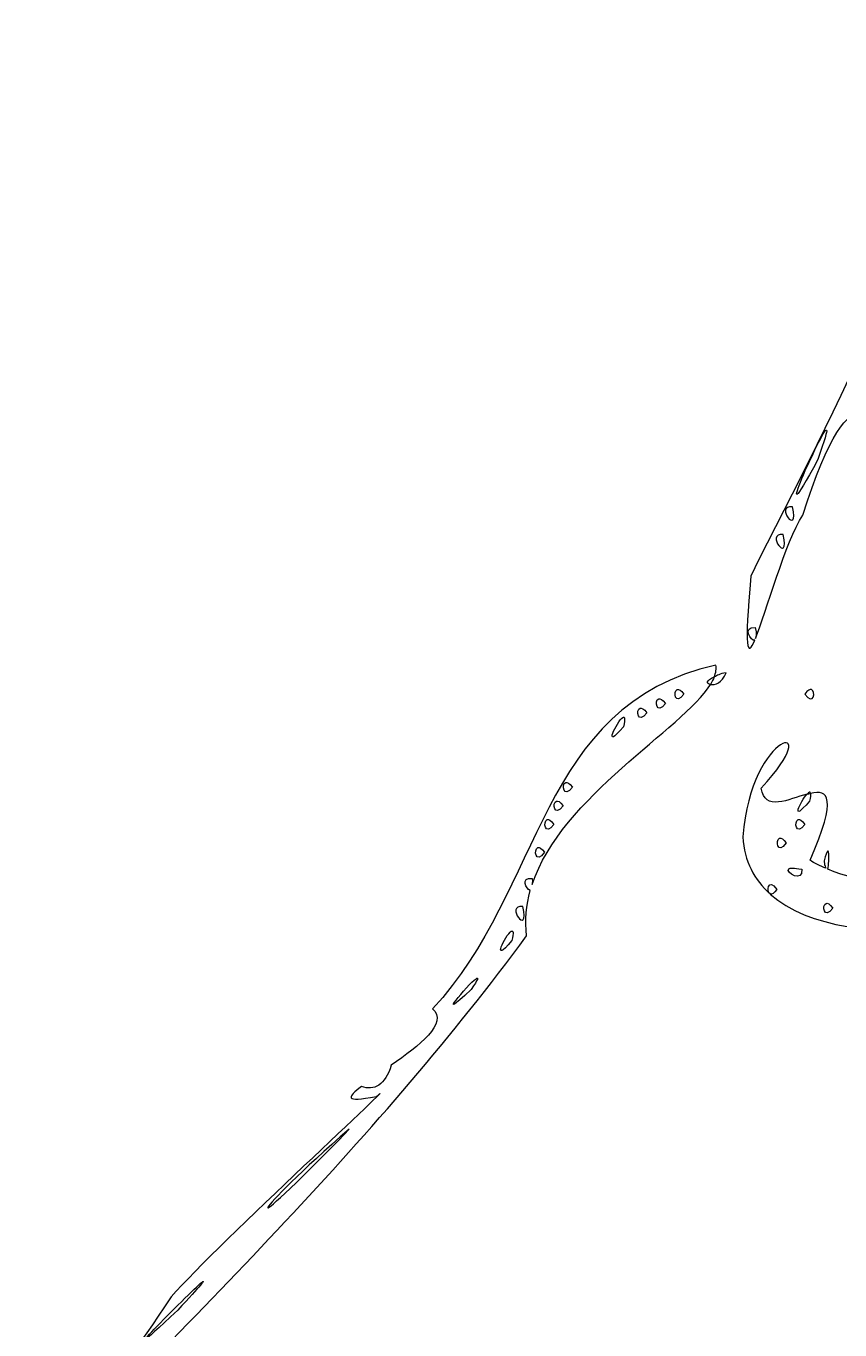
# Model space of a CAD drawing. Extents: x 2 to 648, y -12 to 512.
# Drawn here: x 1.7 to 118.4, y 121.5 to 308.5 of the extents above; entities that cross this region are included whole.
import ezdxf

# ---------------------------------------------------------------- set-up
doc = ezdxf.new("R2010")
doc.units = 0
doc.layers.add('Image', color=7, linetype='CONTINUOUS')

msp = doc.modelspace()

# ---------------------------------------------------------------- linework, layer by layer
at = {"layer": 'Image', "color": 7}
for points in [[(116.45312, 250.54425)], [(111.55469, 239.55597)], [(110.22266, 235.5558)], [(100.34375, 215.14776)], [(100.587885, 216.85089)], [(95.041016, 213.33917)], [(114.29102, 213.33917)], [(92.375, 212.00519)], [(89.708984, 210.67315)], [(87.228516, 209.33117)], [(79.041016, 200.00492)], [(113.6543, 198.33917)], [(77.708984, 197.33917)], [(76.375, 194.67315)], [(112.375, 194.67315)], [(109.70898, 192.0051)], [(75.041016, 190.67306)], [(111.02539, 187.60062)], [(72.888672, 182.22196)], [(116.375, 182.67315)], [(71.228516, 178.66528)], [(66.195282, 171.86841)], [(48, 150.27667)], [(26.894531, 128.34693)]]:
    msp.add_lwpolyline(points, close=True, dxfattribs=at)
for points in [[(132.03711, 308.48761), (132.6836, 279.03763), (117.99248, 254.78879), (105.58203, 229.6087)], [(113.04882, 238.34308), (120.39369, 261.30686), (124.44993, 254.40787), (123.83593, 233.13604)], [(115.19727, 246.33331), (107.85129, 232.69981), (116.05206, 251.26373), (116.45312, 250.54425)], [(116.45312, 250.54425), (116.54572, 250.37821), (116.22194, 249.18601), (115.19727, 246.33331)], [(111.55469, 239.55597), (112.55897, 235.02977), (108.86711, 239.87703), (111.55469, 239.55597)], [(106.25976, 220.64776), (107.78016, 224.3498), (110.50911, 234.54301), (113.04882, 238.34308)], [(110.22266, 235.5558), (111.22694, 231.0296), (107.53508, 235.87686), (110.22266, 235.5558)], [(105.58203, 229.6087), (104.65217, 218.98539), (105.07426, 217.88157), (106.16016, 220.40362)], [(106.16016, 220.40362), (105.60113, 220.17899), (104.31352, 222.45005), (106.22266, 222.22198)], [(106.22266, 222.22198), (106.43478, 221.26599), (106.3625, 220.90446), (106.25976, 220.64776)], [(100.58789, 216.85089), (74.897173, 210.96391), (76.010604, 184.76133), (59.966797, 167.54425)], [(99.806636, 214.05206), (99.149133, 214.15026), (99.186683, 214.60558), (100.343745, 215.14776)], [(99.806641, 214.05206), (100.46427, 213.95386), (101.46748, 214.23756), (102.03516, 215.74151)], [(100.34375, 215.14776), (100.20923, 214.79309), (100.04289, 214.43028), (99.806641, 214.05206)], [(100.343745, 215.14776), (100.570405, 215.7454), (100.693395, 216.3206), (100.587885, 216.85089)], [(102.03516, 215.74151), (101.10684, 215.58489), (100.79494, 215.35918), (100.34375, 215.14776)], [(74.244136, 185.35675), (78.390015, 198.03024), (95.838371, 207.69929), (99.806636, 214.05206)], [(96, 212.66729), (94.72257, 210.87378), (94.402283, 213.11495), (95.041016, 213.33917)], [(95.041016, 213.33917), (95.253906, 213.41387), (95.57417, 213.26517), (96, 212.66729)], [(114.29102, 213.33917), (114.07811, 213.41387), (113.75981, 213.26517), (113.33398, 212.66729)], [(113.33398, 212.66729), (114.61143, 210.87378), (114.92953, 213.11495), (114.29102, 213.33917)], [(93.333984, 211.33331), (92.056536, 209.5396), (91.736283, 211.78097), (92.375, 212.00519)], [(92.375, 212.00519), (92.587913, 212.07989), (92.908188, 211.93119), (93.333984, 211.33331)], [(87.228516, 209.33117), (87.501696, 209.49453), (87.620337, 209.20316), (87.333984, 207.99914)], [(90.666016, 209.99933), (89.388567, 208.20559), (89.07027, 210.44894), (89.708984, 210.67315)], [(89.708984, 210.67315), (89.921896, 210.74785), (90.240192, 210.59725), (90.666016, 209.99933)], [(107.0723, 199.19269), (116.86384, 209.643), (105.54969, 207.67939), (104.44925, 192.21417)], [(87.333984, 207.99914), (84.195904, 204.26323), (86.408913, 208.84108), (87.228516, 209.33117)], [(80, 199.33304), (78.722531, 197.53933), (78.402278, 199.7807), (79.041016, 200.00492)], [(79.041016, 200.00492), (79.253907, 200.07992), (79.574183, 199.93092), (80, 199.33304)], [(113.65433, 198.33917), (111.03242, 197.61503), (107.53971, 195.79368), (107.0723, 199.19269)], [(114.00003, 197.33331), (111.106, 193.88806), (112.73614, 197.36991), (113.65433, 198.33917)], [(114.14844, 198.44073), (114.11874, 198.78182), (113.90762, 198.60658), (113.6543, 198.33917)], [(113.6543, 198.33917), (113.82587, 198.38657), (113.98557, 198.40457), (114.14844, 198.44073)], [(114.14847, 198.44073), (114.16677, 198.23064), (114.13467, 197.89946), (114.00003, 197.33331)], [(114.11327, 188.84112), (118.04468, 198.02828), (116.6715, 199.00047), (114.14847, 198.44073)], [(78.666016, 196.66729), (77.388585, 194.87378), (77.070272, 197.11495), (77.708984, 197.33917)], [(77.708984, 197.33917), (77.921895, 197.41387), (78.240186, 197.26517), (78.666016, 196.66729)], [(154.28515, 197.68292), (147.82831, 183.69854), (125.89143, 183.51559), (116.61718, 187.56769)], [(77.333984, 193.99933), (76.056556, 192.20559), (75.736286, 194.44894), (76.375, 194.67315)], [(76.375, 194.67315), (76.587912, 194.74785), (76.908182, 194.59725), (77.333984, 193.99933)], [(113.33398, 193.99933), (112.05673, 192.2056), (111.73627, 194.44894), (112.375, 194.67315)], [(112.375, 194.67315), (112.58791, 194.74785), (112.90816, 194.59725), (113.33398, 193.99933)], [(75.041016, 190.67306), (75.253907, 190.74776), (75.574176, 190.59716), (76, 189.99924)], [(104.44925, 192.21417), (104.61318, 188.68267), (106.11926, 186.05273), (108.36526, 184.01495)], [(110.66602, 191.33322), (109.38853, 189.5395), (109.07046, 191.78088), (109.70898, 192.0051)], [(109.70898, 192.0051), (109.9219, 192.0798), (110.2402, 191.9311), (110.66602, 191.33322)], [(116.61718, 187.56769), (116.8802, 188.72927), (116.91547, 192.05975), (116.10546, 188.77862)], [(76, 189.99924), (74.72255, 188.2055), (74.40228, 190.44885), (75.041016, 190.67306)], [(112.88867, 187.55572), (113.12944, 185.54003), (110.46413, 187.11239), (111.02539, 187.60062)], [(111.02539, 187.60062), (111.21248, 187.76351), (111.75712, 187.80635), (112.88867, 187.55572)], [(116.36327, 187.69659), (115.56101, 188.06479), (114.68793, 188.41329), (114.11327, 188.84112)], [(116.10546, 188.77862), (116.19386, 187.87991), (116.27786, 187.91824), (116.36327, 187.69659)], [(73.955078, 184.49151), (73.352965, 184.73517), (72.517728, 186.42566), (74.222656, 186.22198)], [(74.222656, 186.22198), (74.339249, 185.69652), (74.236826, 185.6523), (74.244136, 185.35675)], [(108.36526, 184.01495), (107.75328, 184.27827), (108.07023, 186.44207), (109.33401, 184.66729)], [(108.38284, 183.99933), (119.15786, 174.25972), (149.14176, 179.93473), (155.22659, 185.72589)], [(73.443359, 178.00909), (73.160555, 180.24975), (73.382399, 182.40848), (73.955078, 184.49151)], [(109.33401, 184.66729), (108.91175, 184.07437), (108.59574, 183.92893), (108.38284, 183.99933)], [(72.888672, 182.22196), (73.892961, 177.69597), (70.201148, 182.54303), (72.888672, 182.22196)], [(117.33398, 181.99933), (116.05673, 180.2056), (115.73627, 182.44894), (116.375, 182.67315)], [(116.375, 182.67315), (116.58791, 182.74785), (116.90816, 182.59725), (117.33398, 181.99933)], [(1.669922, 98.62237), (26.047534, 123.77155), (52.367249, 149.32519), (73.443359, 178.00909)], [(71.333984, 177.33325), (68.195901, 173.59735), (70.408914, 178.1752), (71.228516, 178.66528)], [(71.228516, 178.66528), (71.501695, 178.82864), (71.620341, 178.5375), (71.333984, 177.33325)], [(66.195282, 171.86841), (66.583594, 172.14153), (66.533566, 171.83391), (65.503876, 170.33325)], [(65.503876, 170.33325), (59.922733, 165.01037), (65.03039, 171.04905), (66.195282, 171.86841)], [(59.966797, 167.54425), (62.236508, 165.50059), (58.083848, 162.23712), (54.041016, 159.47393)], [(54.041016, 159.47393), (53.13407, 156.54628), (51.618657, 155.79458), (49.742188, 156.38214)], [(51.900391, 154.98761), (56.423715, 158.83008), (29.334091, 133.97728), (22.478516, 126.25909)], [(49.742188, 156.38214), (47.808607, 154.93606), (47.117137, 154.01331), (51.900391, 154.98761)], [(48, 150.27667), (30.866878, 132.54487), (34.036842, 138.20859), (48, 150.27667)], [(168.91208, 145.14346), (143.49101, 99.82789), (107.69357, 56.70078), (102.66599, 3.15908)], [(23.417969, 124.33326), (11.60608, 113.19044), (25.100555, 126.89927), (26.894531, 128.34693)], [(26.894531, 128.34693), (27.492537, 128.82949), (26.790819, 127.95021), (23.417969, 124.33326)], [(22.478516, 126.25909), (11.866687, 109.98995), (12.504232, 115.00778), (5.892578, 106.33136)]]:
    msp.add_open_spline(points, degree=3, dxfattribs=at)

doc.saveas('drawing.dxf')
